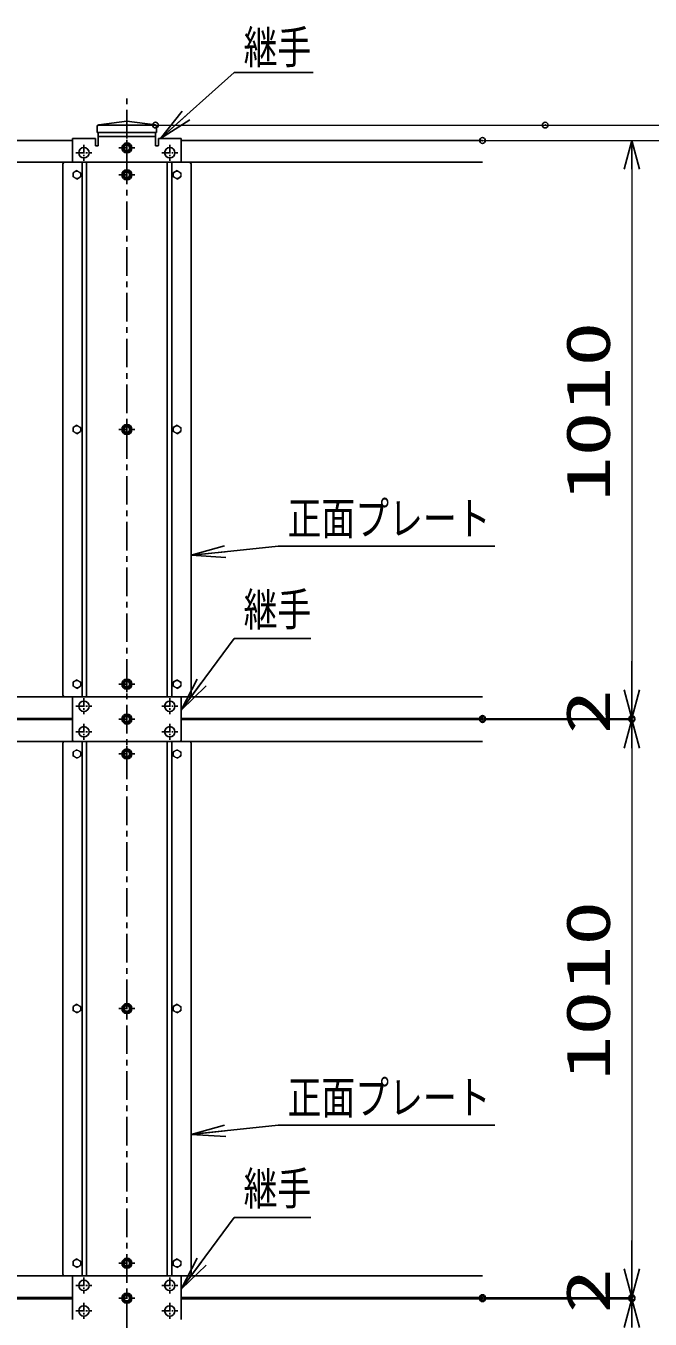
# Model space of a CAD drawing. Units: millimetres, scale not verified. Extents: x -6234 to 6240, y -4413 to 4407.
# Drawn here: x -2844 to -1752, y 335 to 2595 of the extents above; entities that cross this region are included whole.
import ezdxf
from ezdxf.enums import TextEntityAlignment as Align

# ---------------------------------------------------------------- set-up
doc = ezdxf.new("R2010")
doc.units = ezdxf.units.MM
doc.header["$LTSCALE"] = 20
doc.header["$PDMODE"] = 32
doc.header["$PDSIZE"] = 10
doc.linetypes.add('USER1', pattern=[4, 2.5, -0.5, 0.5, -0.5])
doc.linetypes.add('USER2', pattern=[1.125, 0.75, -0.125, 0.125, -0.125])
for name, color, linetype, lineweight in [('0-1_0', 7, 'Continuous', 25), ('0-2_1', 7, 'Continuous', 25), ('0-3_DEFPOINTS', 9, 'Continuous', 25), ('0-5_胴縁', 7, 'Continuous', 25), ('0-6_支柱', 7, 'Continuous', 25), ('0-7_SCALE', 7, 'Continuous', 25), ('0-8_ボルト', 7, 'Continuous', 25), ('0-A_構造線', 7, 'Continuous', 25), ('0-F_D-STR3', 7, 'Continuous', 13)]:
    doc.layers.add(name, color=color, linetype=linetype, lineweight=lineweight)
doc.styles.add('ＭＳ ゴシック', font='')
doc.styles.get('ＭＳ ゴシック').set_extended_font_data('MS Gothic')

# ---------------------------------------------------------------- blocks, each defined once
blk = doc.blocks.new('_Open30')
at = {"layer": '0-1_0'}
blk.add_line((0, 0), (-20, 0), dxfattribs=at)
blk.add_lwpolyline([(-20, 5.359), (0, 0), (-20, -5.359)], dxfattribs=at)
blk = doc.blocks.new('DARROWS')
at = {"layer": '0-1_0'}
blk.add_line((0, 0), (-19.982, 0), dxfattribs=at)
blk.add_lwpolyline([(-20, -3.333), (0, 0), (-20, 3.333)], dxfattribs=at)

msp = doc.modelspace()

# ---------------------------------------------------------------- linework, layer by layer
at = {"layer": '0-1_0'}
for p, q in [((-2479.53, 2513.64), (-2605.95, 2400.71)), ((-2719.02, 2419.23), (-2719.02, 2409.03)), ((-2716.25, 2422.4), (-2667.02, 2429.03)), ((-2715.02, 2422.03), (-2619.02, 2422.03)), ((-2667.02, 2429.03), (-2617.8, 2422.4)), ((-2615.02, 2419.23), (-2615.02, 2409.03)), ((-2719.02, 2409.03), (-2615.02, 2409.03)), ((-2402.6, 1686.41), (-2551.85, 1670.47)), ((-2479.53, 1524.84), (-2570.24, 1401.97)), ((-2402.6, 674.41), (-2551.85, 658.47)), ((-2479.53, 512.84), (-2570.24, 389.97))]:
    msp.add_line(p, q, dxfattribs=at)
for centre, start, end in [((-2715.82, 2419.23), 97.6668, 180), ((-2618.22, 2419.23), 0, 82.3332)]:
    msp.add_arc(centre, 3.2, start, end, dxfattribs=at)
at = {"layer": '0-2_1'}
for p, q in [((-2479.53, 2513.64), (-2341.17, 2513.64)), ((-2762.02, 2398.71), (-2722.02, 2398.71)), ((-2762.02, 2398.71), (-2762.02, 2359.01)), ((-2722.02, 2386.51), (-2722.02, 2398.71)), ((-2717.02, 2386.51), (-2717.02, 2400.01)), ((-2715.02, 2402.01), (-2619.02, 2402.01)), ((-2617.02, 2386.51), (-2617.02, 2400.01)), ((-2612.02, 2398.71), (-2572.02, 2398.71)), ((-2612.02, 2386.51), (-2612.02, 2398.71)), ((-2572.02, 2398.71), (-2572.02, 2359.01)), ((-2721.02, 2385.51), (-2718.02, 2385.51)), ((-2616.02, 2385.51), (-2613.02, 2385.51)), ((-2760.02, 2357.01), (-2574.02, 2357.01)), ((-2596.31, 2357.01), (-2596.31, 1423.01)), ((-2588.34, 2357.01), (-2588.34, 1423.01)), ((-2554.84, 2354.01), (-2554.84, 1426.01)), ((-2760.86, 2338.79), (-2760.86, 2331.27)), ((-2585.84, 2338.79), (-2585.84, 2331.27)), ((-2760.86, 1893.79), (-2760.86, 1886.27)), ((-2585.84, 1893.79), (-2585.84, 1886.27)), ((-2402.6, 1686.41), (-2023.99, 1686.41)), ((-2479.53, 1524.84), (-2345.63, 1524.84)), ((-2760.86, 1448.79), (-2760.86, 1441.27)), ((-2585.84, 1448.77), (-2585.84, 1441.25)), ((-2762.02, 1421.01), (-2762.02, 1347.01)), ((-2760.02, 1423.01), (-2574.02, 1423.01)), ((-2572.02, 1421.01), (-2572.02, 1347.01)), ((-2760.02, 1345.01), (-2574.02, 1345.01)), ((-2596.31, 1345.01), (-2596.31, 411.01)), ((-2588.34, 1345.01), (-2588.34, 411.01)), ((-2554.84, 1342.01), (-2554.84, 414.01)), ((-2760.86, 1326.77), (-2760.86, 1319.25)), ((-2585.84, 1326.77), (-2585.84, 1319.25)), ((-2760.86, 881.77), (-2760.86, 874.25)), ((-2585.84, 881.77), (-2585.84, 874.25)), ((-2402.6, 674.41), (-2023.99, 674.41)), ((-2479.53, 512.84), (-2345.63, 512.84)), ((-2760.86, 436.77), (-2760.86, 429.25)), ((-2585.84, 436.77), (-2585.84, 429.25)), ((-2762.02, 409.01), (-2762.02, 335.01)), ((-2760.02, 411.01), (-2574.02, 411.01)), ((-2574.02, 411.01), (-2557.84, 411.01)), ((-2572.02, 409.01), (-2572.02, 335.01))]:
    msp.add_line(p, q, dxfattribs=at)
for centre, radius, start, end in [((-2715.02, 2400.01), 2, 90, 180), ((-2619.02, 2400.01), 2, 0, 90), ((-2721.02, 2386.51), 1, 180, 270), ((-2718.02, 2386.51), 1, 270, 0), ((-2616.02, 2386.51), 1, 180, 270), ((-2613.02, 2386.51), 1, 270, 0), ((-2760.02, 2359.01), 2, 180, 270), ((-2574.02, 2359.01), 2, 270, 0), ((-2760.02, 1421.01), 2, 90, 180), ((-2574.02, 1421.01), 2, 0, 90), ((-2760.02, 1347.01), 2, 180, 270), ((-2574.02, 1347.01), 2, 270, 0), ((-2760.02, 409.01), 2, 90, 180), ((-2574.02, 409.01), 2, 0, 90), ((-2557.84, 414.01), 3, 270, 0)]:
    msp.add_arc(centre, radius, start, end, dxfattribs=at)
at = {"layer": '0-3_DEFPOINTS'}
for p in [(-2617.02, 2422.03), (-1935.58, 2422.03), (-2045.54, 2395.01), (-2045.54, 1385.01), (-2045.54, 1385.01), (-2045.54, 1383.01), (-1784.23, 1385.01), (-1784.23, 1383.01), (-2045.54, 373.01), (-2045.54, 371.01), (-1784.23, 373.01), (-1784.23, 371.01)]:
    msp.add_point(p, dxfattribs=at)
at = {"layer": '0-5_胴縁'}
for p, q in [((-4622.02, 2395.01), (-2762.02, 2395.01)), ((-2572.02, 2395.01), (-2045.54, 2395.01)), ((-4608.01, 2357.01), (-2775.86, 2357.01)), ((-2557.84, 2357.01), (-2045.54, 2357.01)), ((-4608.01, 1423.01), (-2774.16, 1423.01)), ((-2557.83, 1423.01), (-2045.54, 1423.01)), ((-4622.02, 1385.01), (-2762.02, 1385.01)), ((-4622.02, 1383.01), (-2762.02, 1383.01)), ((-2572.02, 1385.01), (-2045.54, 1385.01)), ((-2572.02, 1383.01), (-2045.54, 1383.01)), ((-4608.53, 1345.01), (-2775.86, 1345.01)), ((-2557.84, 1345.01), (-2045.54, 1345.01)), ((-4608.01, 411.01), (-2775.86, 411.01)), ((-2557.84, 411.01), (-2045.54, 411.01)), ((-4622.02, 373.01), (-2762.02, 373.01)), ((-4622.02, 371.01), (-2762.02, 371.01)), ((-2572.02, 373.01), (-2045.54, 373.01)), ((-2572.02, 371.01), (-2045.54, 371.01))]:
    msp.add_line(p, q, dxfattribs=at)
at = {"layer": '0-6_支柱'}
for p, q in [((-2778.86, 2354.01), (-2778.86, 1426.01)), ((-2760.02, 2357.01), (-2775.86, 2357.01)), ((-2745.36, 2357.01), (-2745.36, 1423.01)), ((-2737.39, 2357.01), (-2737.39, 1423.01)), ((-2557.84, 2357.01), (-2574.02, 2357.01)), ((-2760.02, 1423.01), (-2775.86, 1423.01)), ((-2557.84, 1423.01), (-2574.02, 1423.01)), ((-2778.86, 1342.01), (-2778.86, 414.01)), ((-2760.02, 1345.01), (-2775.86, 1345.01)), ((-2745.36, 1345.01), (-2745.36, 411.01)), ((-2737.39, 1345.01), (-2737.39, 411.01)), ((-2557.84, 1345.01), (-2574.02, 1345.01)), ((-2760.02, 411.01), (-2775.86, 411.01))]:
    msp.add_line(p, q, dxfattribs=at)
for centre, start, end in [((-2775.86, 2354.01), 90, 180), ((-2557.84, 2354.01), 0, 90), ((-2775.86, 1426.01), 180, 270), ((-2557.84, 1426.01), 270, 0), ((-2775.86, 1342.01), 90, 180), ((-2557.84, 1342.01), 0, 90), ((-2775.86, 414.01), 180, 270)]:
    msp.add_arc(centre, 3, start, end, dxfattribs=at)
at = {"layer": '0-7_SCALE', "linetype": 'USER1'}
msp.add_line((-2667.02, -801.31), (-2667.02, 2476.49), dxfattribs=at)
at = {"layer": '0-7_SCALE'}
for p, q in [((-2617.02, 2422.03), (-2717.02, 2422.03)), ((-2717.02, 2386.51), (-2717.02, 2409.03)), ((-2617.02, 2386.51), (-2617.02, 2409.03))]:
    msp.add_line(p, q, dxfattribs=at)
at = {"layer": '0-7_SCALE', "lineweight": 15}
for p, q in [((-2615.02, 2422.03), (-1617.28, 2422.03)), ((-1933.58, 2422.03), (-1353.56, 2422.03)), ((-2043.54, 2395.01), (-1783.23, 2395.01)), ((-2043.54, 2395.01), (-1618.28, 2395.01)), ((-2043.54, 2395.01), (-1617.28, 2395.01)), ((-1784.23, 2345.01), (-1784.23, 1435.01)), ((-1784.23, 1435.01), (-1784.23, 1485.01)), ((-2043.54, 1385.01), (-1783.23, 1385.01)), ((-2043.54, 1385.01), (-1783.23, 1385.01)), ((-2043.54, 1383.01), (-1783.23, 1383.01)), ((-2043.54, 1383.01), (-1783.23, 1383.01)), ((-1784.23, 1385.01), (-1784.23, 1383.01)), ((-1784.23, 1333.01), (-1784.23, 1283.01)), ((-1784.23, 1333.01), (-1784.23, 423.01)), ((-1784.23, 423.01), (-1784.23, 473.01)), ((-2043.54, 373.01), (-1783.23, 373.01)), ((-2043.54, 373.01), (-1783.23, 373.01)), ((-2043.54, 371.01), (-1783.23, 371.01)), ((-2043.54, 371.01), (-1783.23, 371.01)), ((-1784.23, 373.01), (-1784.23, 371.01))]:
    msp.add_line(p, q, dxfattribs=at)
at = {"layer": '0-8_ボルト', "linetype": 'USER2'}
for p, q in [((-2667.02, 2396.04), (-2667.02, 2368.04)), ((-2756.02, 2373.73), (-2728.02, 2373.73)), ((-2742.02, 2387.73), (-2742.02, 2359.73)), ((-2681.02, 2382.04), (-2653.02, 2382.04)), ((-2606.02, 2373.73), (-2578.02, 2373.73)), ((-2592.02, 2387.73), (-2592.02, 2359.73)), ((-2681.02, 2335.03), (-2653.02, 2335.03)), ((-2667.02, 2349.03), (-2667.02, 2321.03)), ((-2667.02, 1904.03), (-2667.02, 1876.03)), ((-2681.02, 1890.03), (-2653.02, 1890.03)), ((-2667.02, 1459.01), (-2667.02, 1431.01)), ((-2681.02, 1445.01), (-2653.02, 1445.01)), ((-2756.02, 1406.31), (-2728.02, 1406.31)), ((-2742.02, 1420.31), (-2742.02, 1392.31)), ((-2606.02, 1406.31), (-2578.02, 1406.31)), ((-2592.02, 1420.31), (-2592.02, 1392.31)), ((-2681.02, 1384.01), (-2653.02, 1384.01)), ((-2667.02, 1398.01), (-2667.02, 1370.01)), ((-2756.02, 1361.71), (-2728.02, 1361.71)), ((-2742.02, 1375.71), (-2742.02, 1347.71)), ((-2606.02, 1361.71), (-2578.02, 1361.71)), ((-2592.02, 1375.71), (-2592.02, 1347.71)), ((-2667.02, 1337.01), (-2667.02, 1309.01)), ((-2681.02, 1323.01), (-2653.02, 1323.01)), ((-2667.02, 892.01), (-2667.02, 864.01)), ((-2681.02, 878.01), (-2653.02, 878.01)), ((-2681.02, 433.01), (-2653.02, 433.01)), ((-2667.02, 447.01), (-2667.02, 419.01)), ((-2742.02, 408.31), (-2742.02, 380.31)), ((-2592.02, 408.31), (-2592.02, 380.31)), ((-2756.02, 394.31), (-2728.02, 394.31)), ((-2667.02, 386.01), (-2667.02, 358.01)), ((-2606.02, 394.31), (-2578.02, 394.31)), ((-2742.02, 363.71), (-2742.02, 335.71)), ((-2681.02, 372.01), (-2653.02, 372.01)), ((-2592.02, 363.71), (-2592.02, 335.71)), ((-2756.02, 349.71), (-2728.02, 349.71)), ((-2606.02, 349.71), (-2578.02, 349.71))]:
    msp.add_line(p, q, dxfattribs=at)
at = {"layer": '0-8_ボルト'}
for centre in [(-2742.02, 2373.73), (-2592.02, 2373.73), (-2742.02, 1406.31), (-2592.02, 1406.31), (-2742.02, 1361.71), (-2592.02, 1361.71), (-2742.02, 394.31), (-2592.02, 394.31), (-2742.02, 349.71), (-2592.02, 349.71)]:
    msp.add_circle(centre, 9, dxfattribs=at)
at = {"layer": '0-A_構造線'}
for points in [[(-2670.64, 2388.04), (-2663.41, 2388.04), (-2660.25, 2382.04), (-2663.41, 2376.04), (-2670.64, 2376.04), (-2673.8, 2382.04)], [(-2670.64, 2341.03), (-2663.41, 2341.03), (-2660.25, 2335.03), (-2663.41, 2329.03), (-2670.64, 2329.03), (-2673.8, 2335.03)], [(-2670.64, 1896.03), (-2663.41, 1896.03), (-2660.25, 1890.03), (-2663.41, 1884.03), (-2670.64, 1884.03), (-2673.8, 1890.03)], [(-2670.64, 1451.01), (-2663.41, 1451.01), (-2660.25, 1445.01), (-2663.41, 1439.01), (-2670.64, 1439.01), (-2673.8, 1445.01)], [(-2670.64, 1390.01), (-2663.41, 1390.01), (-2660.25, 1384.01), (-2663.41, 1378.01), (-2670.64, 1378.01), (-2673.8, 1384.01)], [(-2670.64, 1329.01), (-2663.41, 1329.01), (-2660.25, 1323.01), (-2663.41, 1317.01), (-2670.64, 1317.01), (-2673.8, 1323.01)], [(-2670.64, 884.01), (-2663.41, 884.01), (-2660.25, 878.01), (-2663.41, 872.01), (-2670.64, 872.01), (-2673.8, 878.01)], [(-2670.64, 439.01), (-2663.41, 439.01), (-2660.25, 433.01), (-2663.41, 427.01), (-2670.64, 427.01), (-2673.8, 433.01)], [(-2670.64, 378.01), (-2663.41, 378.01), (-2660.25, 372.01), (-2663.41, 366.01), (-2670.64, 366.01), (-2673.8, 372.01)]]:
    msp.add_lwpolyline(points, close=True, dxfattribs=at)
for centre, radius in [((-2667.02, 2382.04), 8.75), ((-2667.02, 2382.04), 5), ((-2667.02, 2335.03), 8.75), ((-2667.02, 2335.03), 5), ((-2667.02, 1890.03), 8.75), ((-2667.02, 1890.03), 5), ((-2667.02, 1445.01), 8.75), ((-2667.02, 1445.01), 5), ((-2667.02, 1384.01), 8.75), ((-2667.02, 1384.01), 5), ((-2667.02, 1323.01), 8.75), ((-2667.02, 1323.01), 5), ((-2667.02, 878.01), 8.75), ((-2667.02, 878.01), 5), ((-2667.02, 433.01), 8.75), ((-2667.02, 433.01), 5), ((-2667.02, 372.01), 8.75), ((-2667.02, 372.01), 5)]:
    msp.add_circle(centre, radius, dxfattribs=at)
at = {"layer": '0-F_D-STR3'}
for p, q in [((-2754.36, 2342.53), (-2760.86, 2338.79)), ((-2754.36, 2327.53), (-2760.86, 2331.27)), ((-2754.36, 2342.53), (-2747.86, 2338.79)), ((-2754.36, 2327.53), (-2747.86, 2331.27)), ((-2747.86, 2338.79), (-2747.86, 2331.27)), ((-2579.34, 2342.53), (-2585.84, 2338.79)), ((-2579.34, 2327.53), (-2585.84, 2331.27)), ((-2579.34, 2342.53), (-2572.84, 2338.79)), ((-2579.34, 2327.53), (-2572.84, 2331.27)), ((-2572.84, 2338.79), (-2572.84, 2331.27)), ((-2754.36, 1897.53), (-2760.86, 1893.79)), ((-2754.36, 1882.53), (-2760.86, 1886.27)), ((-2754.36, 1897.53), (-2747.86, 1893.79)), ((-2754.36, 1882.53), (-2747.86, 1886.27)), ((-2747.86, 1893.79), (-2747.86, 1886.27)), ((-2579.34, 1897.53), (-2585.84, 1893.79)), ((-2579.34, 1882.53), (-2585.84, 1886.27)), ((-2579.34, 1897.53), (-2572.84, 1893.79)), ((-2579.34, 1882.53), (-2572.84, 1886.27)), ((-2572.84, 1893.79), (-2572.84, 1886.27)), ((-2754.36, 1452.53), (-2760.86, 1448.79)), ((-2754.36, 1452.53), (-2747.86, 1448.79)), ((-2747.86, 1448.79), (-2747.86, 1441.27)), ((-2579.34, 1452.51), (-2585.84, 1448.77)), ((-2579.34, 1452.51), (-2572.84, 1448.77)), ((-2572.84, 1448.77), (-2572.84, 1441.25)), ((-2754.36, 1437.53), (-2760.86, 1441.27)), ((-2754.36, 1437.53), (-2747.86, 1441.27)), ((-2579.34, 1437.51), (-2585.84, 1441.25)), ((-2579.34, 1437.51), (-2572.84, 1441.25)), ((-2754.36, 1330.51), (-2760.86, 1326.77)), ((-2754.36, 1315.51), (-2760.86, 1319.25)), ((-2754.36, 1330.51), (-2747.86, 1326.77)), ((-2754.36, 1315.51), (-2747.86, 1319.25)), ((-2747.86, 1326.77), (-2747.86, 1319.25)), ((-2579.34, 1330.51), (-2585.84, 1326.77)), ((-2579.34, 1315.51), (-2585.84, 1319.25)), ((-2579.34, 1330.51), (-2572.84, 1326.77)), ((-2579.34, 1315.51), (-2572.84, 1319.25)), ((-2572.84, 1326.77), (-2572.84, 1319.25)), ((-2754.36, 885.51), (-2760.86, 881.77)), ((-2754.36, 885.51), (-2747.86, 881.77)), ((-2747.86, 881.77), (-2747.86, 874.25)), ((-2579.34, 885.51), (-2585.84, 881.77)), ((-2579.34, 885.51), (-2572.84, 881.77)), ((-2572.84, 881.77), (-2572.84, 874.25)), ((-2754.36, 870.51), (-2760.86, 874.25)), ((-2754.36, 870.51), (-2747.86, 874.25)), ((-2579.34, 870.51), (-2585.84, 874.25)), ((-2579.34, 870.51), (-2572.84, 874.25)), ((-2754.36, 440.51), (-2760.86, 436.77)), ((-2754.36, 440.51), (-2747.86, 436.77)), ((-2747.86, 436.77), (-2747.86, 429.25)), ((-2579.34, 440.51), (-2585.84, 436.77)), ((-2579.34, 440.51), (-2572.84, 436.77)), ((-2572.84, 436.77), (-2572.84, 429.25)), ((-2754.36, 425.51), (-2760.86, 429.25)), ((-2754.36, 425.51), (-2747.86, 429.25)), ((-2579.34, 425.51), (-2585.84, 429.25)), ((-2579.34, 425.51), (-2572.84, 429.25))]:
    msp.add_line(p, q, dxfattribs=at)
for centre in [(-2754.36, 2335.03), (-2579.34, 2335.03), (-2754.36, 1890.03), (-2579.34, 1890.03), (-2754.36, 1445.03), (-2579.34, 1445.01), (-2754.36, 1323.01), (-2579.34, 1323.01), (-2754.36, 878.01), (-2579.34, 878.01), (-2754.36, 433.01), (-2579.34, 433.01)]:
    msp.add_circle(centre, 6.5, dxfattribs=at)

# ---------------------------------------------------------------- block references
at = {"layer": '0-1_0', "xscale": 3, "yscale": 3}
for p, rotation in [((-2608.19, 2398.71), 221.7733), ((-2554.84, 1670.15), 186.09563), ((-2572.02, 1399.56), 233.56058), ((-2554.84, 658.15), 186.09563), ((-2572.02, 387.56), 233.56058)]:
    msp.add_blockref('DARROWS', p, dxfattribs=dict(at, rotation=rotation))
at = {"layer": '0-7_SCALE', "xscale": 2.5, "yscale": 2.5}
for p, rotation in [((-1784.23, 2395.01), 90), ((-1784.23, 1385.01), 270), ((-1784.23, 1385.01), 270), ((-1784.23, 1383.01), 90), ((-1784.23, 1383.01), 90), ((-1784.23, 373.01), 270), ((-1784.23, 373.01), 270), ((-1784.23, 371.01), 90), ((-1784.23, 371.01), 90)]:
    msp.add_blockref('_Open30', p, dxfattribs=dict(at, rotation=rotation))

# ---------------------------------------------------------------- texts
at = {"layer": '0-1_0', "style": 'ＭＳ ゴシック', "width": 0.75}
for s, p in [('継手', (-2462.93, 2511.85)), ('正面プレート', (-2386, 1688.51)), ('継手', (-2462.93, 1529.38)), ('正面プレート', (-2386, 676.51)), ('継手', (-2462.93, 517.38))]:
    msp.add_text(s, height=57.77, dxfattribs=at).set_placement(p, align=Align.BOTTOM_LEFT)
at = {"layer": '0-7_SCALE', "style": 'ＭＳ ゴシック', "width": 1.5}
for s, p in [('1010', (-1799.42, 1764.3)), ('2', (-1799.42, 1357.35)), ('1010', (-1799.42, 752.3)), ('2', (-1799.42, 345.35))]:
    msp.add_text(s, height=76.98, rotation=90, dxfattribs=at).set_placement(p, align=Align.BOTTOM_LEFT)

doc.saveas('drawing.dxf')
